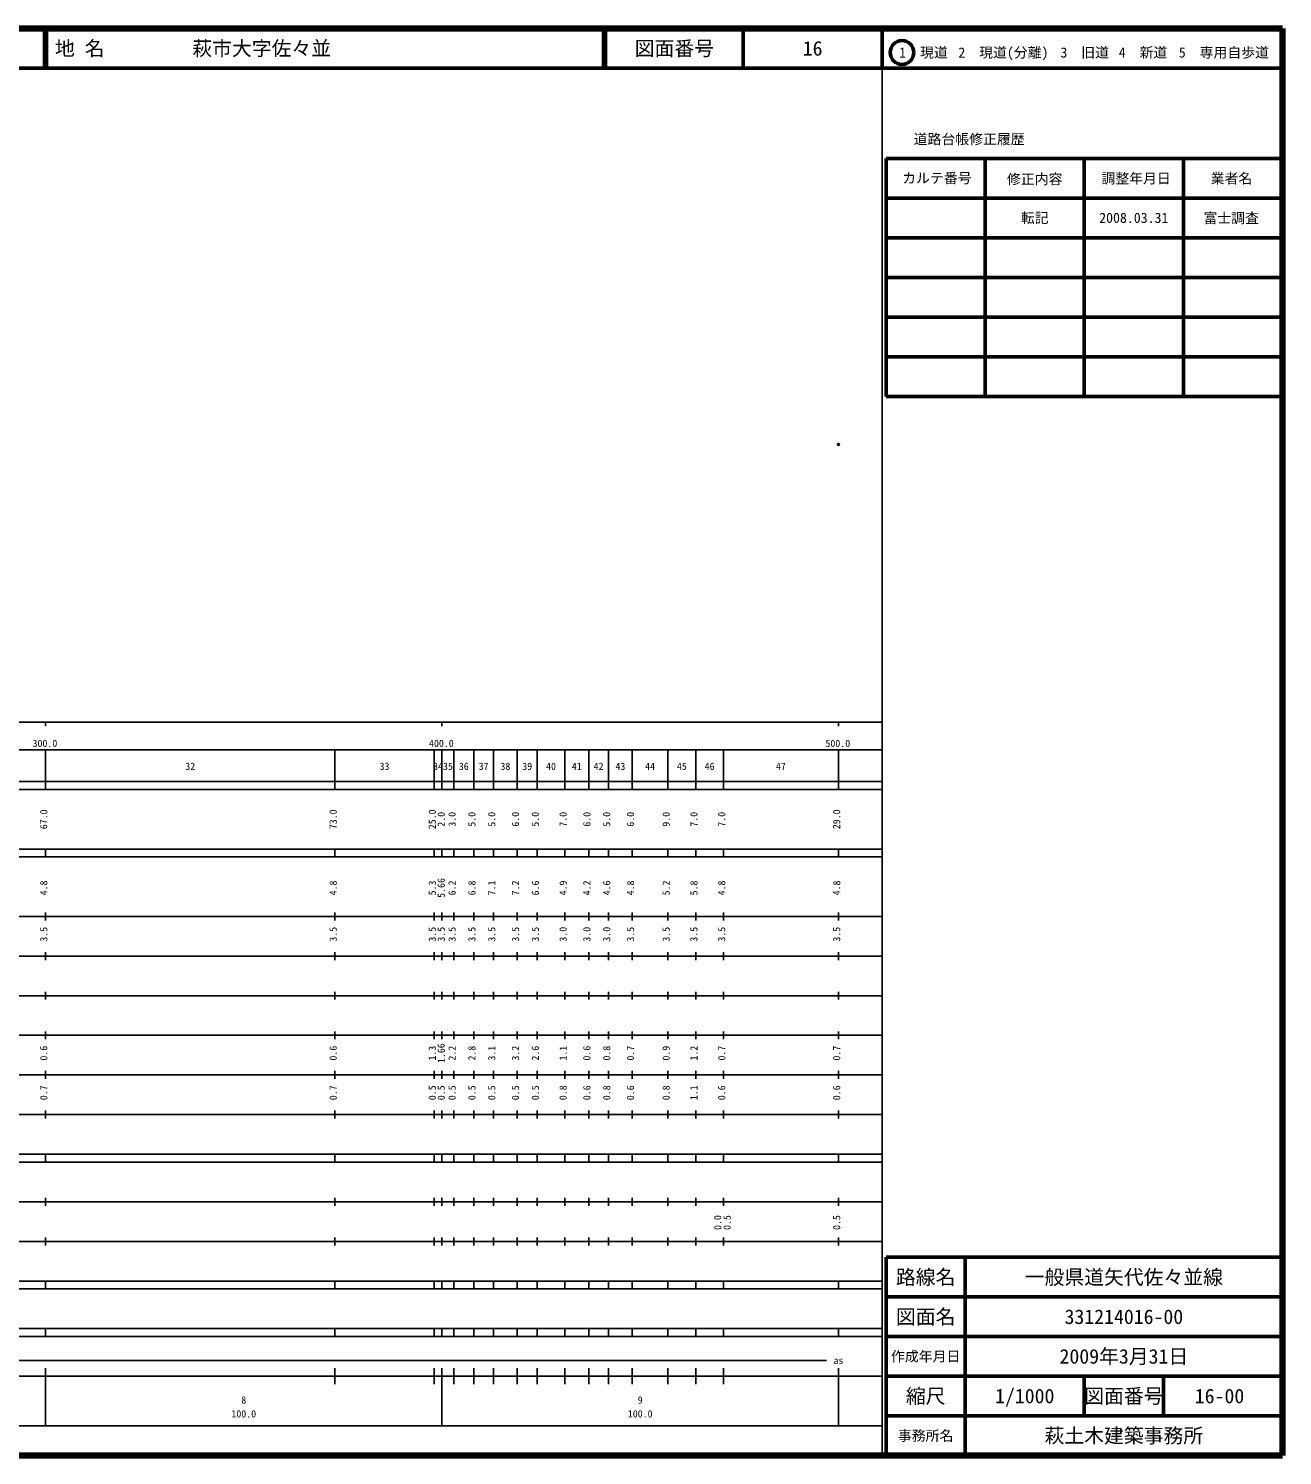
# Model space of a CAD drawing. Units: millimetres on the paper. Extents: x 40 to 680, y 20 to 380.
# Drawn here: x 363.7 to 680, y 20 to 380 of the extents above; entities that cross this region are included whole.
import ezdxf
from ezdxf.enums import TextEntityAlignment as Align

# ---------------------------------------------------------------- set-up
doc = ezdxf.new("R2010")
doc.units = ezdxf.units.MM
doc.header["$PDMODE"] = 32
doc.header["$PDSIZE"] = 0.5
doc.layers.add('M-OTRS', color=6, linetype='Continuous')
doc.layers.add('M-TTL-TXT', color=7, linetype='Continuous')
for name, color, linetype, lineweight in [('M-TTL', 2, 'Continuous', 140), ('M-TTL-BAND', 7, 'Continuous', 25), ('M-TTL-FRAM', 2, 'Continuous', 50), ('M-TTL-LINE', 7, 'Continuous', 50)]:
    doc.layers.add(name, color=color, linetype=linetype, lineweight=lineweight)
doc.styles.add('ＭＳ ゴシック', font='')
doc.styles.get('ＭＳ ゴシック').set_extended_font_data('MS Gothic')

msp = doc.modelspace()

# ---------------------------------------------------------------- linework, layer by layer
at = {"layer": 'M-OTRS'}
msp.add_point((568.002, 275.084), dxfattribs=at)
at = {"layer": 'M-TTL'}
for p, q in [((680, 380), (40, 380)), ((680, 20), (680, 380)), ((40, 20), (680, 20))]:
    msp.add_line(p, q, dxfattribs=at)
at = {"layer": 'M-TTL-BAND'}
for p, q in [((579, 20), (579, 370)), ((40, 205), (579, 205)), ((368, 205), (368, 204)), ((468, 205), (468, 204)), ((568, 205), (568, 204)), ((68, 198), (579, 198)), ((368, 188), (368, 198)), ((441, 188), (441, 198)), ((466, 188), (466, 198)), ((468, 188), (468, 198)), ((471, 188), (471, 198)), ((476, 188), (476, 198)), ((481, 188), (481, 198)), ((487, 188), (487, 198)), ((492, 188), (492, 198)), ((499, 188), (499, 198)), ((505, 188), (505, 198)), ((510, 188), (510, 198)), ((516, 188), (516, 198)), ((525, 188), (525, 198)), ((532, 188), (532, 198)), ((539, 188), (539, 198)), ((568, 188), (568, 198)), ((40, 190), (579, 190)), ((40, 188), (579, 188)), ((40, 173), (579, 173)), ((368, 171), (368, 173)), ((441, 171), (441, 173)), ((466, 171), (466, 173)), ((468, 171), (468, 173)), ((471, 171), (471, 173)), ((476, 171), (476, 173)), ((481, 171), (481, 173)), ((487, 171), (487, 173)), ((492, 171), (492, 173)), ((499, 171), (499, 173)), ((505, 171), (505, 173)), ((510, 171), (510, 173)), ((516, 171), (516, 173)), ((525, 171), (525, 173)), ((532, 171), (532, 173)), ((539, 171), (539, 173)), ((568, 171), (568, 173)), ((40, 171), (579, 171)), ((40, 156), (579, 156)), ((368, 155), (368, 157)), ((441, 155), (441, 157)), ((466, 155), (466, 157)), ((468, 155), (468, 157)), ((471, 155), (471, 157)), ((476, 155), (476, 157)), ((481, 155), (481, 157)), ((487, 155), (487, 157)), ((492, 155), (492, 157)), ((499, 155), (499, 157)), ((505, 155), (505, 157)), ((510, 155), (510, 157)), ((516, 155), (516, 157)), ((525, 155), (525, 157)), ((532, 155), (532, 157)), ((539, 155), (539, 157)), ((568, 155), (568, 157)), ((46, 146), (579, 146)), ((368, 145), (368, 147)), ((441, 145), (441, 147)), ((466, 145), (466, 147)), ((468, 145), (468, 147)), ((471, 145), (471, 147)), ((476, 145), (476, 147)), ((481, 145), (481, 147)), ((487, 145), (487, 147)), ((492, 145), (492, 147)), ((499, 145), (499, 147)), ((505, 145), (505, 147)), ((510, 145), (510, 147)), ((516, 145), (516, 147)), ((525, 145), (525, 147)), ((532, 145), (532, 147)), ((539, 145), (539, 147)), ((568, 145), (568, 147)), ((368, 135), (368, 137)), ((441, 135), (441, 137)), ((466, 135), (466, 137)), ((468, 135), (468, 137)), ((471, 135), (471, 137)), ((476, 135), (476, 137)), ((481, 135), (481, 137)), ((487, 135), (487, 137)), ((492, 135), (492, 137)), ((499, 135), (499, 137)), ((505, 135), (505, 137)), ((510, 135), (510, 137)), ((516, 135), (516, 137)), ((525, 135), (525, 137)), ((532, 135), (532, 137)), ((539, 135), (539, 137)), ((568, 135), (568, 137)), ((52, 136), (579, 136)), ((46, 126), (579, 126)), ((368, 125), (368, 127)), ((441, 125), (441, 127)), ((466, 125), (466, 127)), ((468, 125), (468, 127)), ((471, 125), (471, 127)), ((476, 125), (476, 127)), ((481, 125), (481, 127)), ((487, 125), (487, 127)), ((492, 125), (492, 127)), ((499, 125), (499, 127)), ((505, 125), (505, 127)), ((510, 125), (510, 127)), ((516, 125), (516, 127)), ((525, 125), (525, 127)), ((532, 125), (532, 127)), ((539, 125), (539, 127)), ((568, 125), (568, 127)), ((52, 116), (579, 116)), ((368, 115), (368, 117)), ((441, 115), (441, 117)), ((466, 115), (466, 117)), ((468, 115), (468, 117)), ((471, 115), (471, 117)), ((476, 115), (476, 117)), ((481, 115), (481, 117)), ((487, 115), (487, 117)), ((492, 115), (492, 117)), ((499, 115), (499, 117)), ((505, 115), (505, 117)), ((510, 115), (510, 117)), ((516, 115), (516, 117)), ((525, 115), (525, 117)), ((532, 115), (532, 117)), ((539, 115), (539, 117)), ((568, 115), (568, 117)), ((46, 106), (579, 106)), ((368, 105), (368, 107)), ((441, 105), (441, 107)), ((466, 105), (466, 107)), ((468, 105), (468, 107)), ((471, 105), (471, 107)), ((476, 105), (476, 107)), ((481, 105), (481, 107)), ((487, 105), (487, 107)), ((492, 105), (492, 107)), ((499, 105), (499, 107)), ((505, 105), (505, 107)), ((510, 105), (510, 107)), ((516, 105), (516, 107)), ((525, 105), (525, 107)), ((532, 105), (532, 107)), ((539, 105), (539, 107)), ((568, 105), (568, 107)), ((40, 96), (579, 96)), ((40, 94), (579, 94)), ((368, 94), (368, 96)), ((441, 94), (441, 96)), ((466, 94), (466, 96)), ((468, 94), (468, 96)), ((471, 94), (471, 96)), ((476, 94), (476, 96)), ((481, 94), (481, 96)), ((487, 94), (487, 96)), ((492, 94), (492, 96)), ((499, 94), (499, 96)), ((505, 94), (505, 96)), ((510, 94), (510, 96)), ((516, 94), (516, 96)), ((525, 94), (525, 96)), ((532, 94), (532, 96)), ((539, 94), (539, 96)), ((568, 94), (568, 96)), ((49, 84), (579, 84)), ((368, 83), (368, 85)), ((441, 83), (441, 85)), ((466, 83), (466, 85)), ((468, 83), (468, 85)), ((471, 83), (471, 85)), ((476, 83), (476, 85)), ((481, 83), (481, 85)), ((487, 83), (487, 85)), ((492, 83), (492, 85)), ((499, 83), (499, 85)), ((505, 83), (505, 85)), ((510, 83), (510, 85)), ((516, 83), (516, 85)), ((525, 83), (525, 85)), ((532, 83), (532, 85)), ((539, 83), (539, 85)), ((568, 83), (568, 85)), ((40, 74), (579, 74)), ((368, 73), (368, 75)), ((441, 73), (441, 75)), ((466, 73), (466, 75)), ((468, 73), (468, 75)), ((471, 73), (471, 75)), ((476, 73), (476, 75)), ((481, 73), (481, 75)), ((487, 73), (487, 75)), ((492, 73), (492, 75)), ((499, 73), (499, 75)), ((505, 73), (505, 75)), ((510, 73), (510, 75)), ((516, 73), (516, 75)), ((525, 73), (525, 75)), ((532, 73), (532, 75)), ((539, 73), (539, 75)), ((568, 73), (568, 75)), ((40, 64), (579, 64)), ((40, 62), (579, 62)), ((368, 62), (368, 64)), ((441, 62), (441, 64)), ((466, 62), (466, 64)), ((468, 62), (468, 64)), ((471, 62), (471, 64)), ((476, 62), (476, 64)), ((481, 62), (481, 64)), ((487, 62), (487, 64)), ((492, 62), (492, 64)), ((499, 62), (499, 64)), ((505, 62), (505, 64)), ((510, 62), (510, 64)), ((516, 62), (516, 64)), ((525, 62), (525, 64)), ((532, 62), (532, 64)), ((539, 62), (539, 64)), ((568, 62), (568, 64)), ((40, 52), (579, 52)), ((368, 50), (368, 52)), ((441, 50), (441, 52)), ((466, 50), (466, 52)), ((468, 50), (468, 52)), ((471, 50), (471, 52)), ((476, 50), (476, 52)), ((481, 50), (481, 52)), ((487, 50), (487, 52)), ((492, 50), (492, 52)), ((499, 50), (499, 52)), ((505, 50), (505, 52)), ((510, 50), (510, 52)), ((516, 50), (516, 52)), ((525, 50), (525, 52)), ((532, 50), (532, 52)), ((539, 50), (539, 52)), ((568, 50), (568, 52)), ((40, 50), (579, 50)), ((71, 44), (565, 44)), ((40, 40), (579, 40)), ((368, 27.5), (368, 42)), ((441, 38), (441, 42)), ((466, 38), (466, 42)), ((468, 27.5), (468, 42)), ((471, 38), (471, 42)), ((476, 38), (476, 42)), ((481, 38), (481, 42)), ((487, 38), (487, 42)), ((492, 38), (492, 42)), ((499, 38), (499, 42)), ((505, 38), (505, 42)), ((510, 38), (510, 42)), ((516, 38), (516, 42)), ((525, 38), (525, 42)), ((532, 38), (532, 42)), ((539, 38), (539, 42)), ((568, 27.5), (568, 42)), ((68, 27.5), (579, 27.5))]:
    msp.add_line(p, q, dxfattribs=at)
at = {"layer": 'M-TTL-FRAM'}
for p, q in [((580, 347.197), (580, 287.197)), ((580, 347.197), (680, 347.197)), ((580, 287.197), (680, 287.197)), ((680, 70), (580, 70)), ((580, 70), (580, 20))]:
    msp.add_line(p, q, dxfattribs=at)
at = {"layer": 'M-TTL-LINE'}
for p, q in [((367.75, 380), (367.75, 370)), ((368.25, 380), (368.25, 370)), ((508.747, 380), (508.747, 370)), ((509.247, 380), (509.247, 370)), ((543.997, 380), (543.997, 370)), ((579, 380), (579, 370)), ((40, 370), (680, 370)), ((605, 347.197), (605, 287.197)), ((630, 347.197), (630, 287.197)), ((655, 347.197), (655, 287.197)), ((580, 337.197), (680, 337.197)), ((580, 327.197), (680, 327.197)), ((580, 317.197), (680, 317.197)), ((580, 307.197), (680, 307.197)), ((580, 297.197), (680, 297.197)), ((600, 70), (600, 20)), ((680, 60), (580, 60)), ((680, 50), (580, 50)), ((680, 40), (580, 40)), ((630, 40), (630, 30)), ((650, 40), (650, 30)), ((680, 30), (580, 30))]:
    msp.add_line(p, q, dxfattribs=at)
msp.add_circle((584.031, 373.958), 3, dxfattribs=at)

# ---------------------------------------------------------------- texts
at = {"layer": 'M-TTL-BAND', "style": 'ＭＳ ゴシック'}
for s, p in [('300.0', (367.844, 198.195)), ('400.0', (467.844, 198.195)), ('500.0', (567.844, 198.195)), ('32', (404.5, 192.405)), ('33', (453.5, 192.405)), ('34', (467, 192.405)), ('35', (469.5, 192.405)), ('36', (473.5, 192.405)), ('37', (478.5, 192.405)), ('38', (484, 192.405)), ('39', (489.5, 192.405)), ('40', (495.5, 192.405)), ('41', (502, 192.405)), ('42', (507.5, 192.405)), ('43', (513, 192.405)), ('44', (520.5, 192.405)), ('45', (528.5, 192.405)), ('46', (535.5, 192.405)), ('47', (553.5, 192.405)), ('as', (568, 42.5)), ('8', (418, 32.523)), ('9', (518, 32.523)), ('100.0', (418, 29.033)), ('100.0', (518, 29.033))]:
    msp.add_text(s, height=1.833, dxfattribs=at).set_placement(p, align=Align.BOTTOM_CENTER)
for s, p in [('67.0', (369, 180.5)), ('73.0', (442, 180.5)), ('25.0', (467, 180.5)), ('2.0', (469.26, 180.5)), ('3.0', (472, 180.5)), ('5.0', (477, 180.5)), ('5.0', (482, 180.5)), ('6.0', (488, 180.5)), ('5.0', (493, 180.5)), ('7.0', (500, 180.5)), ('6.0', (506, 180.5)), ('5.0', (511, 180.5)), ('6.0', (517, 180.5)), ('9.0', (526, 180.5)), ('7.0', (533, 180.5)), ('7.0', (540, 180.5)), ('29.0', (569, 180.5)), ('4.8', (369, 163.174)), ('4.8', (442, 163.174)), ('5.3', (467, 163.174)), ('5.66', (469.26, 163.174)), ('6.2', (472, 163.174)), ('6.8', (477, 163.174)), ('7.1', (482, 163.174)), ('7.2', (488, 163.174)), ('6.6', (493, 163.174)), ('4.9', (500, 163.174)), ('4.2', (506, 163.174)), ('4.6', (511, 163.174)), ('4.8', (517, 163.174)), ('5.2', (526, 163.174)), ('5.8', (533, 163.174)), ('4.8', (540, 163.174)), ('4.8', (569, 163.174)), ('3.5', (369, 151.5)), ('3.5', (442, 151.5)), ('3.5', (467, 151.5)), ('3.5', (469.26, 151.5)), ('3.5', (472, 151.5)), ('3.5', (477, 151.5)), ('3.5', (482, 151.5)), ('3.5', (488, 151.5)), ('3.5', (493, 151.5)), ('3.0', (500, 151.5)), ('3.0', (506, 151.5)), ('3.0', (511, 151.5)), ('3.5', (517, 151.5)), ('3.5', (526, 151.5)), ('3.5', (533, 151.5)), ('3.5', (540, 151.5)), ('3.5', (569, 151.5)), ('0.6', (369, 121.5)), ('0.6', (442, 121.5)), ('1.3', (467, 121.5)), ('1.66', (469.26, 121.5)), ('2.2', (472, 121.5)), ('2.8', (477, 121.5)), ('3.1', (482, 121.5)), ('3.2', (488, 121.5)), ('2.6', (493, 121.5)), ('1.1', (500, 121.5)), ('0.6', (506, 121.5)), ('0.8', (511, 121.5)), ('0.7', (517, 121.5)), ('0.9', (526, 121.5)), ('1.2', (533, 121.5)), ('0.7', (540, 121.5)), ('0.7', (569, 121.5)), ('0.7', (369, 111.5)), ('0.7', (442, 111.5)), ('0.5', (467, 111.5)), ('0.5', (469.26, 111.5)), ('0.5', (472, 111.5)), ('0.5', (477, 111.5)), ('0.5', (482, 111.5)), ('0.5', (488, 111.5)), ('0.5', (493, 111.5)), ('0.8', (500, 111.5)), ('0.6', (506, 111.5)), ('0.8', (511, 111.5)), ('0.6', (517, 111.5)), ('0.8', (526, 111.5)), ('1.1', (533, 111.5)), ('0.6', (540, 111.5)), ('0.6', (569, 111.5)), ('0.0', (539, 78.764)), ('0.5', (541.37, 78.764)), ('0.5', (569, 78.764))]:
    msp.add_text(s, height=1.833, rotation=90, dxfattribs=at).set_placement(p, align=Align.BOTTOM_CENTER)
at = {"layer": 'M-TTL-TXT', "style": 'ＭＳ ゴシック'}
for s, p in [('地 名', (370.38, 375)), ('萩市大字佐々並', (405.024, 375))]:
    msp.add_text(s, height=3.666, dxfattribs=at).set_placement(p, align=Align.MIDDLE_LEFT)
for s, height, p in [('図面番号', 3.666, (526.622, 375)), ('16', 3.666, (561.497, 375)), ('1\u3000現道', 2.566, (589.448, 373.958)), ('2\u3000現道(分離)', 2.566, (609.619, 373.958)), ('3\u3000旧道', 2.566, (630.121, 373.958)), ('4\u3000新道', 2.566, (644.824, 373.958)), ('5\u3000専用自歩道', 2.566, (665.228, 373.958)), ('道路台帳修正履歴', 2.566, (600.968, 352.113)), ('カルテ番号', 2.566, (592.839, 342.277)), ('修正内容', 2.566, (617.509, 342.023)), ('調整年月日', 2.566, (643.089, 342.197)), ('業者名', 2.566, (667.134, 342.197)), ('転記', 2.566, (617.5, 332.245)), ('2008.03.31', 2.566, (642.5, 332.245)), ('富士調査', 2.566, (667.077, 332.189)), ('路線名', 3.666, (590, 65)), ('路線名', 3.666, (590, 65)), ('一般県道矢代佐々並線', 3.666, (640, 65)), ('図面名', 3.666, (590, 55)), ('図面名', 3.666, (590, 55)), ('331214016-00', 3.666, (640, 55)), ('2009年3月31日', 3.666, (640, 45)), ('作成年月日', 2.566, (590, 45)), ('作成年月日', 2.566, (590, 45)), ('縮尺', 3.666, (590, 35)), ('縮尺', 3.666, (590, 35)), ('1/1000', 3.666, (615, 35)), ('図面番号', 3.666, (640, 35)), ('図面番号', 3.666, (640, 35)), ('16-00', 3.666, (664.125, 35)), ('事務所名', 2.566, (590, 25)), ('事務所名', 2.566, (590, 25)), ('萩土木建築事務所', 3.666, (640, 25))]:
    msp.add_text(s, height=height, dxfattribs=at).set_placement(p, align=Align.MIDDLE_CENTER)

doc.saveas('drawing.dxf')
